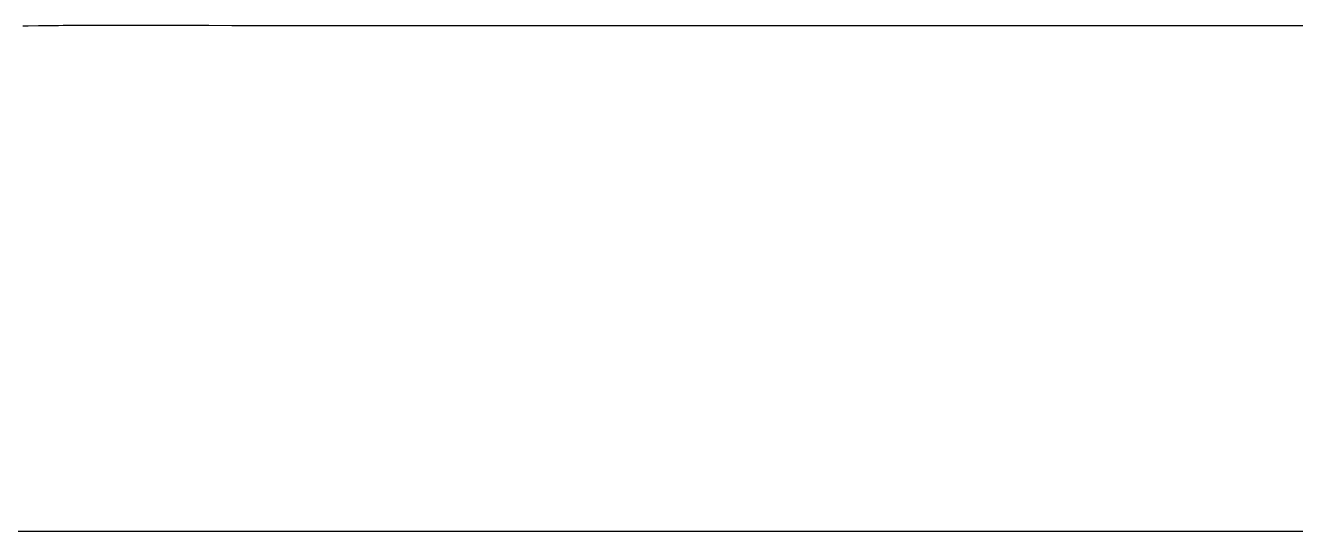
# Model space of a CAD drawing. Header units: millimetres. Extents: x -9 to 276, y -90 to 14.
# Drawn here: x 185.48 to 191, y 7.05 to 9.25 of the extents above; entities that cross this region are included whole.
import ezdxf

# ---------------------------------------------------------------- set-up
doc = ezdxf.new("R2010")
doc.units = ezdxf.units.MM
doc.layers.add('BLACK', color=7, linetype='CONTINUOUS')

msp = doc.modelspace()

# ---------------------------------------------------------------- linework, layer by layer
at = {"layer": 'BLACK', "linetype": 'Continuous'}
for p, q in [((185.486467, 9.248584), (185.463855, 9.248314)), ((185.531689, 9.249166), (185.486467, 9.248584)), ((185.55658, 9.24949), (185.531689, 9.249166)), ((185.597927, 9.25), (185.55658, 9.24949)), ((185.61903, 9.250234), (185.597927, 9.25)), ((185.640133, 9.250447), (185.61903, 9.250234)), ((185.682338, 9.250816), (185.640133, 9.250447)), ((185.724543, 9.251112), (185.682338, 9.250816)), ((185.766747, 9.251341), (185.724543, 9.251112)), ((185.808951, 9.251507), (185.766747, 9.251341)), ((185.851155, 9.251615), (185.808951, 9.251507)), ((185.893358, 9.251672), (185.851155, 9.251615)), ((185.935561, 9.251682), (185.893358, 9.251672)), ((185.977764, 9.25165), (185.935561, 9.251682)), ((186.019966, 9.251581), (185.977764, 9.25165)), ((186.062169, 9.251482), (186.019966, 9.251581)), ((186.104371, 9.251356), (186.062169, 9.251482)), ((186.188775, 9.251047), (186.104371, 9.251356)), ((186.273178, 9.250697), (186.188775, 9.251047)), ((186.373964, 9.250282), (186.273178, 9.250697)), ((186.453894, 9.25), (186.373964, 9.250282)), ((186.49627, 9.24988), (186.453894, 9.25)), ((186.538646, 9.24978), (186.49627, 9.24988)), ((186.623399, 9.249639), (186.538646, 9.24978)), ((186.708152, 9.249565), (186.623399, 9.249639)), ((186.792905, 9.249548), (186.708152, 9.249565)), ((186.877659, 9.249575), (186.792905, 9.249548)), ((186.962413, 9.249636), (186.877659, 9.249575)), ((187.131922, 9.249814), (186.962413, 9.249636)), ((187.309861, 9.25), (187.131922, 9.249814)), ((187.400501, 9.250064), (187.309861, 9.25)), ((187.491141, 9.250105), (187.400501, 9.250064)), ((187.672421, 9.250129), (187.491141, 9.250105)), ((187.8537, 9.250099), (187.672421, 9.250129)), ((188.03498, 9.250042), (187.8537, 9.250099)), ((188.165828, 9.25), (188.03498, 9.250042)), ((188.502922, 9.249931), (188.165828, 9.25)), ((188.840017, 9.249914), (188.502922, 9.249931)), ((189.177111, 9.249931), (188.840017, 9.249914)), ((189.514206, 9.249964), (189.177111, 9.249931)), ((189.877762, 9.25), (189.514206, 9.249964)), ((191.589697, 9.25), (189.877762, 9.25)), ((195.7779, 7.0459), (185.227899, 7.0459))]:
    msp.add_line(p, q, dxfattribs=at)

doc.saveas('drawing.dxf')
